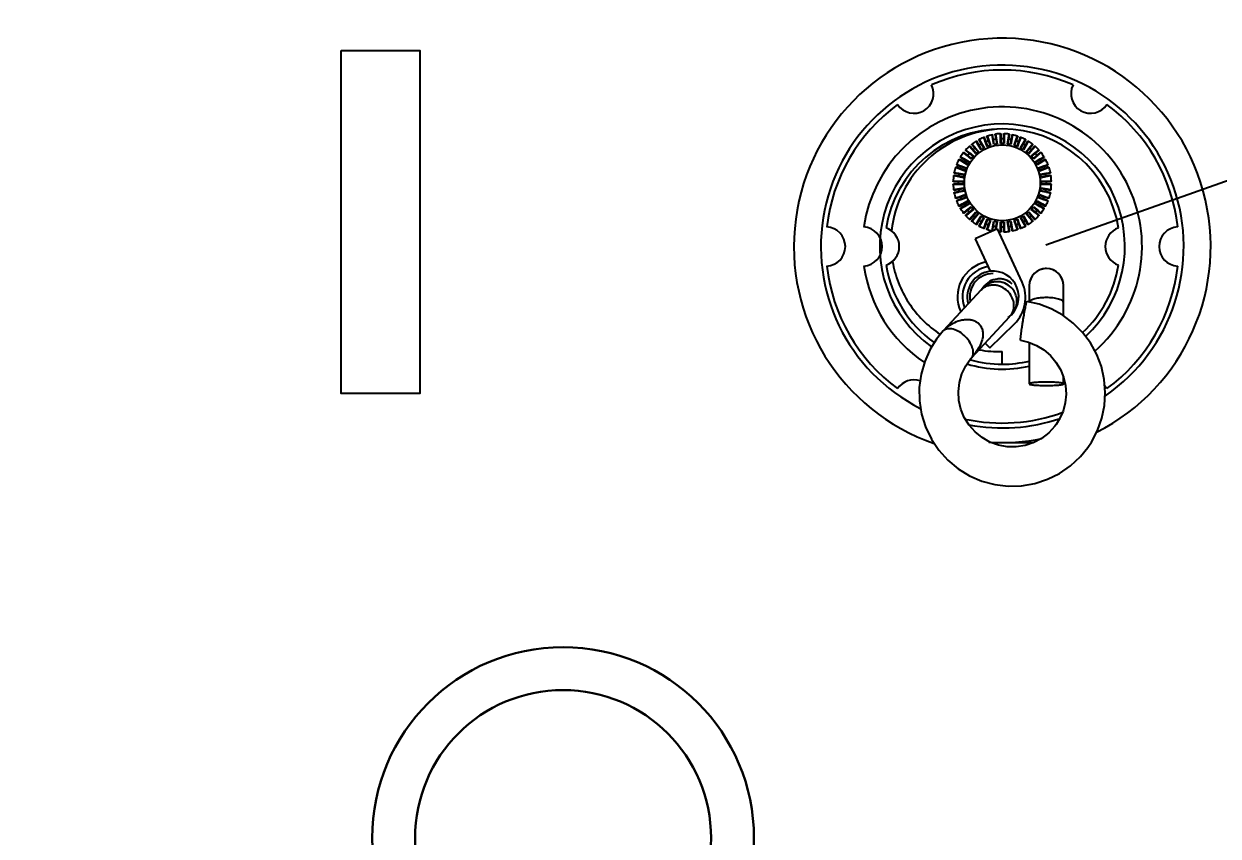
# Model space of a CAD drawing. Header units: millimetres. Extents: x 14764 to 276930, y -11609 to 135619.
# Drawn here: x 271577.8 to 271821.4, y 132522.5 to 132688.2 of the extents above; entities that cross this region are included whole.
import ezdxf

# ---------------------------------------------------------------- set-up
doc = ezdxf.new("R2010")
doc.units = ezdxf.units.MM
doc.header["$LTSCALE"] = 23.1
doc.header["$PDMODE"] = 3
doc.header["$PDSIZE"] = 1
doc.layers.get('0').update_dxf_attribs({"linetype": 'CONTINUOUS'})
doc.layers.get('Defpoints').update_dxf_attribs({"linetype": 'CONTINUOUS'})
doc.styles.add('DFT', font='simplex.shx', dxfattribs={"width": 0.67, "bigfont": 'dft.shx'})
doc.dimstyles.new('INTE$0', dxfattribs={"dimscale": 5, "dimtxt": 4, "dimasz": 3, "dimexe": 3, "dimexo": 0, "dimgap": 1, "dimtad": 1, "dimdec": 3, "dimdsep": 46, "dimtxsty": 'DFT', "dimcen": 0, "dimclrd": 3, "dimclre": 3, "dimclrt": 6, "dimadec": 0, "dimazin": 0, "dimtfac": 1, "dimtdec": 3, "dimtix": 1, "dimtmove": 1, "dimatfit": 0, "dimfxl": 0, "dimtolj": 1, "dimtzin": 0, "dimarcsym": 0})

# ---------------------------------------------------------------- blocks, each defined once
blk = doc.blocks.new('*D255')
at = {"color": 3, "lineweight": -2, "transparency": 16777216}
for p, q in [((271587.12, 133012.43), (271273.66, 133012.43)), ((271288.66, 132586.28), (271288.66, 132997.43)), ((271384.65, 132571.28), (271273.66, 132571.28))]:
    blk.add_line(p, q, dxfattribs=at)
at = {"color": 3, "transparency": 16777216}
for points in [[(271286.16, 132997.43), (271291.16, 132997.43), (271288.66, 133012.43)], [(271286.16, 132586.28), (271291.16, 132586.28), (271288.66, 132571.28)]]:
    blk.add_solid(points, dxfattribs=at)
at = {"layer": 'Defpoints', "color": 0, "transparency": 16777216}
for p in [(271288.66, 133012.43), (271587.12, 133012.43), (271384.65, 132571.28)]:
    blk.add_point(p, dxfattribs=at)
at = {"color": 6, "transparency": 16777216, "insert": (271258.66, 132791.86), "char_height": 40, "attachment_point": 5, "rotation": 90, "style": 'DFT'}
blk.add_mtext('\\A1;495%%P5', dxfattribs=at)

msp = doc.modelspace()

# ---------------------------------------------------------------- linework, layer by layer
at = {"color": 1}
msp.add_line((271786.2118, 132643.1095), (272067.2692, 132742.6201), dxfattribs=at)
at = {"color": 0, "linetype": 'ByBlock', "lineweight": 25}
for p, q in [((271771.1733, 132663.6398), (271771.2333, 132663.5683)), ((271772.0849, 132664.1353), (271772.0262, 132664.237)), ((271772.2025, 132663.9314), (271772.0849, 132664.1353)), ((271773.1227, 132662.5448), (271772.1653, 132664.2031)), ((271772.2488, 132663.8513), (271772.2025, 132663.9314)), ((271773.0326, 132662.4927), (271772.2488, 132663.8513)), ((271772.5983, 132664.4531), (271773.5557, 132662.7948)), ((271772.6385, 132664.5905), (271773.0247, 132663.922)), ((271773.0247, 132663.922), (271773.6459, 132662.8469)), ((271773.846, 132664.3049), (271773.5821, 132665.0305)), ((271774.3681, 132663.1736), (271773.7132, 132664.973)), ((271773.8782, 132664.2165), (271773.846, 132664.3049)), ((271774.2703, 132663.138), (271773.8782, 132664.2165)), ((271774.1831, 132665.144), (271774.838, 132663.3446)), ((271774.2465, 132665.2724), (271774.5108, 132664.5469)), ((271774.5108, 132664.5469), (271774.9358, 132663.3803)), ((271775.3861, 132664.7814), (271775.2522, 132665.5418)), ((271775.7038, 132663.5766), (271775.3713, 132665.4624)), ((271775.4024, 132664.6887), (271775.3861, 132664.7814)), ((271775.6013, 132663.5586), (271775.4024, 132664.6887)), ((271776.2988, 132663.6816), (271775.6013, 132663.5586)), ((271775.8637, 132665.5493), (271776.1962, 132663.6635)), ((271775.9485, 132665.6646), (271776.0828, 132664.9043)), ((271776.0828, 132664.9043), (271776.2988, 132663.6816)), ((271776.9851, 132663.7416), (271776.9855, 132664.9833)), ((271777.6933, 132663.7416), (271776.9851, 132663.7416)), ((271776.9855, 132664.9833), (271776.9857, 132665.7554)), ((271777.0892, 132663.7416), (271777.0892, 132665.6565)), ((271777.5892, 132665.6565), (271777.5892, 132663.7416)), ((271777.6928, 132665.7554), (271777.693, 132664.9833)), ((271777.693, 132664.9833), (271777.6933, 132663.7416)), ((271778.3797, 132663.6816), (271778.5957, 132664.9043)), ((271779.0772, 132663.5586), (271778.3797, 132663.6816)), ((271778.4822, 132663.6635), (271778.8147, 132665.5493)), ((271778.5957, 132664.9043), (271778.7299, 132665.6646)), ((271779.3071, 132665.4624), (271778.9746, 132663.5766)), ((271779.2761, 132664.6887), (271779.0772, 132663.5586)), ((271779.2924, 132664.7814), (271779.2761, 132664.6887)), ((271779.4263, 132665.5418), (271779.2924, 132664.7814)), ((271779.7426, 132663.3803), (271780.1677, 132664.5469)), ((271779.8405, 132663.3446), (271780.4954, 132665.144)), ((271780.1677, 132664.5469), (271780.4319, 132665.2724)), ((271780.9652, 132664.973), (271780.3103, 132663.1736)), ((271780.8003, 132664.2165), (271780.4082, 132663.138)), ((271780.8325, 132664.3049), (271780.8003, 132664.2165)), ((271781.0963, 132665.0305), (271780.8325, 132664.3049)), ((271781.0326, 132662.8469), (271781.6537, 132663.922)), ((271781.1227, 132662.7948), (271782.0802, 132664.4531)), ((271782.5132, 132664.2031), (271781.5557, 132662.5448)), ((271782.4284, 132663.849), (271781.6459, 132662.4927)), ((271781.6537, 132663.922), (271782.0399, 132664.5905)), ((271782.4753, 132663.9302), (271782.4284, 132663.849)), ((271782.6523, 132664.237), (271782.4753, 132663.9302)), ((271783.4449, 132663.5681), (271783.5051, 132663.6398)), ((271769.5146, 132661.8457), (271769.441, 132661.9075)), ((271770.0323, 132661.4111), (271769.5146, 132661.8457)), ((271771.0502, 132660.6924), (271769.5833, 132661.9232)), ((271769.8955, 132662.4491), (271770.4871, 132661.953)), ((271769.9047, 132662.3063), (271771.3716, 132661.0754)), ((271770.1044, 132661.3505), (271770.0323, 132661.4111)), ((271770.9833, 132660.6126), (271770.1044, 132661.3505)), ((271770.4871, 132661.953), (271770.5595, 132661.8923)), ((271770.5595, 132661.8923), (271771.4385, 132661.1552)), ((271770.6934, 132663.1117), (271770.6317, 132663.1853)), ((271771.1278, 132662.5937), (271770.6934, 132663.1117)), ((271772.0054, 132661.7093), (271770.7746, 132663.1761)), ((271771.4385, 132661.1552), (271770.9833, 132660.6126)), ((271771.1883, 132662.5216), (271771.1278, 132662.5937)), ((271771.1576, 132663.4975), (271772.3884, 132662.0307)), ((271771.9257, 132661.6423), (271771.1883, 132662.5216)), ((271771.2333, 132663.5683), (271771.6698, 132663.0485)), ((271771.6698, 132663.0485), (271771.7305, 132662.9761)), ((271771.7305, 132662.9761), (271772.4682, 132662.0976)), ((271772.4682, 132662.0976), (271771.9257, 132661.6423)), ((271773.6459, 132662.8469), (271773.0326, 132662.4927)), ((271774.9358, 132663.3803), (271774.2703, 132663.138)), ((271780.4082, 132663.138), (271779.7426, 132663.3803)), ((271781.6459, 132662.4927), (271781.0326, 132662.8469)), ((271782.2103, 132662.0976), (271782.948, 132662.9762)), ((271782.7528, 132661.6423), (271782.2103, 132662.0976)), ((271782.29, 132662.0307), (271783.5209, 132663.4975)), ((271783.9039, 132663.1761), (271782.673, 132661.7093)), ((271783.4901, 132662.5216), (271782.7528, 132661.6423)), ((271782.948, 132662.9762), (271783.0087, 132663.0485)), ((271783.0087, 132663.0485), (271783.4449, 132663.5681)), ((271783.24, 132661.1552), (271784.1191, 132661.8924)), ((271783.6952, 132660.6126), (271783.24, 132661.1552)), ((271783.3069, 132661.0754), (271784.7738, 132662.3063)), ((271783.5506, 132662.5937), (271783.4901, 132662.5216)), ((271783.9855, 132663.1123), (271783.5506, 132662.5937)), ((271785.0952, 132661.9232), (271783.6283, 132660.6924)), ((271784.574, 132661.3505), (271783.6952, 132660.6126)), ((271784.0468, 132663.1853), (271783.9855, 132663.1123)), ((271784.1191, 132661.8924), (271784.1914, 132661.953)), ((271784.1914, 132661.953), (271784.7113, 132662.389)), ((271784.6461, 132661.4111), (271784.574, 132661.3505)), ((271785.1643, 132661.8461), (271784.6461, 132661.4111)), ((271784.7113, 132662.389), (271784.783, 132662.4491)), ((271785.2375, 132661.9075), (271785.1643, 132661.8461)), ((271768.5339, 132658.57), (271767.8085, 132658.8343)), ((271769.7362, 132658.2428), (271767.9368, 132658.8978)), ((271768.0503, 132659.4987), (271768.189, 132659.4483)), ((271768.1078, 132659.3676), (271769.9072, 132658.7127)), ((271768.189, 132659.4483), (271768.7759, 132659.2348)), ((271769.1589, 132660.0561), (271768.4903, 132660.4423)), ((271770.286, 132659.5251), (271768.6277, 132660.4825)), ((271768.7759, 132659.2348), (271768.8647, 132659.2025)), ((271768.8438, 132661.0546), (271769.5126, 132660.6688)), ((271768.8647, 132659.2025), (271769.9428, 132658.8105)), ((271768.8777, 132660.9155), (271770.536, 132659.9581)), ((271770.234, 132659.4349), (271769.1589, 132660.0561)), ((271769.5126, 132660.6688), (271769.5944, 132660.6215)), ((271769.5944, 132660.6215), (271770.5881, 132660.0483)), ((271769.9428, 132658.8105), (271769.7006, 132658.145)), ((271770.5881, 132660.0483), (271770.234, 132659.4349)), ((271784.0904, 132660.0483), (271785.0842, 132660.6216)), ((271784.4445, 132659.4349), (271784.0904, 132660.0483)), ((271784.1424, 132659.9581), (271785.8008, 132660.9155)), ((271786.0508, 132660.4825), (271784.3924, 132659.5251)), ((271785.5196, 132660.0561), (271784.4445, 132659.4349)), ((271784.7357, 132658.8105), (271785.8139, 132659.2026)), ((271784.9779, 132658.145), (271784.7357, 132658.8105)), ((271784.7713, 132658.7127), (271786.5707, 132659.3676)), ((271786.7417, 132658.8978), (271784.9423, 132658.2428)), ((271785.0842, 132660.6216), (271785.1659, 132660.6688)), ((271785.1659, 132660.6688), (271785.8346, 132661.0546)), ((271786.1882, 132660.4423), (271785.5196, 132660.0561)), ((271785.8139, 132659.2026), (271785.9026, 132659.2348)), ((271785.9026, 132659.2348), (271786.6282, 132659.4987)), ((271786.87, 132658.8343), (271786.1445, 132658.57)), ((271768.1766, 132656.998), (271767.4162, 132657.1323)), ((271769.4174, 132656.8846), (271767.5316, 132657.2171)), ((271767.539, 132657.8286), (271768.2994, 132657.6947)), ((271767.6184, 132657.7095), (271769.5042, 132657.377)), ((271769.3993, 132656.782), (271768.1766, 132656.998)), ((271768.2994, 132657.6947), (271768.3925, 132657.6784)), ((271768.3925, 132657.6784), (271769.5223, 132657.4795)), ((271769.7006, 132658.145), (271768.5339, 132658.57)), ((271769.5223, 132657.4795), (271769.3993, 132656.782)), ((271786.1445, 132658.57), (271784.9779, 132658.145)), ((271785.1562, 132657.4795), (271786.2862, 132657.6784)), ((271785.2792, 132656.782), (271785.1562, 132657.4795)), ((271785.1743, 132657.377), (271787.0601, 132657.7095)), ((271787.1469, 132657.2171), (271785.2611, 132656.8846)), ((271786.5019, 132656.998), (271785.2792, 132656.782)), ((271786.2862, 132657.6784), (271786.3791, 132657.6947)), ((271786.3791, 132657.6947), (271787.1395, 132657.8286)), ((271787.2622, 132657.1323), (271786.5019, 132656.998)), ((271767.3255, 132656.0951), (271768.0976, 132656.0953)), ((271768.0976, 132655.3879), (271767.3255, 132655.3881)), ((271767.4162, 132654.3509), (271768.1766, 132654.4852)), ((271767.4243, 132655.9916), (271769.3392, 132655.9916)), ((271769.3392, 132655.4916), (271767.4243, 132655.4916)), ((271767.5316, 132654.2661), (271769.4174, 132654.5986)), ((271769.5042, 132654.1062), (271767.6184, 132653.7737)), ((271768.0976, 132656.0953), (271769.3392, 132656.0957)), ((271769.3392, 132655.3875), (271768.0976, 132655.3879)), ((271768.1766, 132654.4852), (271769.3993, 132654.7011)), ((271769.5223, 132654.0037), (271768.3923, 132653.8048)), ((271769.3392, 132656.0957), (271769.3392, 132655.3875)), ((271769.3993, 132654.7011), (271769.5223, 132654.0037)), ((271785.1562, 132654.0037), (271785.2792, 132654.7011)), ((271786.286, 132653.8048), (271785.1562, 132654.0037)), ((271787.0601, 132653.7737), (271785.1743, 132654.1062)), ((271785.2611, 132654.5986), (271787.1469, 132654.2661)), ((271785.2792, 132654.7011), (271786.5019, 132654.4852)), ((271785.3392, 132656.0957), (271786.5809, 132656.0953)), ((271785.3392, 132655.3875), (271785.3392, 132656.0957)), ((271785.3392, 132655.9916), (271787.2541, 132655.9916)), ((271787.2541, 132655.4916), (271785.3392, 132655.4916)), ((271786.5809, 132655.3879), (271785.3392, 132655.3875)), ((271786.5019, 132654.4852), (271787.2622, 132654.3509)), ((271786.5809, 132656.0953), (271787.353, 132656.0951)), ((271787.353, 132655.3881), (271786.5809, 132655.3879)), ((271768.2994, 132653.7885), (271767.539, 132653.6546)), ((271767.8085, 132652.6489), (271768.5339, 132652.9132)), ((271767.9368, 132652.5854), (271769.7362, 132653.2404)), ((271768.7759, 132652.2484), (271768.0503, 132651.9845)), ((271769.9072, 132652.7705), (271768.1078, 132652.1156)), ((271768.3923, 132653.8048), (271768.2994, 132653.7885)), ((271768.4903, 132651.0409), (271769.1589, 132651.4271)), ((271768.5339, 132652.9132), (271769.7006, 132653.3382)), ((271768.6277, 132651.0007), (271770.286, 132651.9581)), ((271768.8646, 132652.2806), (271768.7759, 132652.2484)), ((271769.9428, 132652.6727), (271768.8646, 132652.2806)), ((271770.536, 132651.5251), (271768.8777, 132650.5677)), ((271769.1589, 132651.4271), (271770.234, 132652.0483)), ((271770.5881, 132651.4349), (271769.5943, 132650.8616)), ((271769.7006, 132653.3382), (271769.9428, 132652.6727)), ((271770.234, 132652.0483), (271770.5881, 132651.4349)), ((271784.0904, 132651.4349), (271784.4445, 132652.0483)), ((271785.084, 132650.8617), (271784.0904, 132651.4349)), ((271785.8008, 132650.5677), (271784.1424, 132651.5251)), ((271784.3924, 132651.9581), (271786.0508, 132651.0007)), ((271784.4445, 132652.0483), (271785.5196, 132651.4271)), ((271784.7357, 132652.6727), (271784.9779, 132653.3382)), ((271785.8138, 132652.2807), (271784.7357, 132652.6727)), ((271786.5707, 132652.1156), (271784.7713, 132652.7705)), ((271784.9423, 132653.2404), (271786.7417, 132652.5854)), ((271784.9779, 132653.3382), (271786.1445, 132652.9132)), ((271785.5196, 132651.4271), (271786.1882, 132651.0409)), ((271785.9026, 132652.2484), (271785.8138, 132652.2807)), ((271786.4895, 132652.0349), (271785.9026, 132652.2484)), ((271786.1445, 132652.9132), (271786.87, 132652.6489)), ((271786.3791, 132653.7885), (271786.286, 132653.8048)), ((271787.1395, 132653.6546), (271786.3791, 132653.7885)), ((271786.6282, 132651.9845), (271786.4895, 132652.0349)), ((271769.5126, 132650.8144), (271768.8438, 132650.4286)), ((271769.441, 132649.5757), (271769.5142, 132649.6371)), ((271769.5943, 132650.8616), (271769.5126, 132650.8144)), ((271769.5142, 132649.6371), (271770.0323, 132650.0721)), ((271769.5833, 132649.5599), (271771.0502, 132650.7908)), ((271769.9672, 132649.0942), (271769.8955, 132649.0341)), ((271771.3716, 132650.4078), (271769.9047, 132649.1769)), ((271770.4871, 132649.5302), (271769.9672, 132649.0942)), ((271770.0323, 132650.0721), (271770.1044, 132650.1327)), ((271770.1044, 132650.1327), (271770.9833, 132650.8706)), ((271770.5594, 132649.5908), (271770.4871, 132649.5302)), ((271771.4385, 132650.328), (271770.5594, 132649.5908)), ((271770.7746, 132648.3071), (271772.0054, 132649.7739)), ((271770.9833, 132650.8706), (271771.4385, 132650.328)), ((271772.3884, 132649.4525), (271771.1576, 132647.9857)), ((271771.1883, 132648.9616), (271771.9257, 132649.8409)), ((271772.4682, 132649.3856), (271771.7304, 132648.507)), ((271771.9257, 132649.8409), (271772.4682, 132649.3856)), ((271772.2501, 132647.6342), (271773.0326, 132648.9905)), ((271773.0326, 132648.9905), (271773.6459, 132648.6363)), ((271781.0326, 132648.6363), (271781.6459, 132648.9905)), ((271781.6459, 132648.9905), (271782.4297, 132647.6319)), ((271782.2103, 132649.3856), (271782.7528, 132649.8409)), ((271782.9479, 132648.5071), (271782.2103, 132649.3856)), ((271783.5209, 132647.9857), (271782.29, 132649.4525)), ((271782.673, 132649.7739), (271783.9039, 132648.3071)), ((271782.7528, 132649.8409), (271783.4901, 132648.9616)), ((271783.24, 132650.328), (271783.6952, 132650.8706)), ((271784.119, 132649.5909), (271783.24, 132650.328)), ((271784.7738, 132649.1769), (271783.3069, 132650.4078)), ((271783.6283, 132650.7908), (271785.0952, 132649.5599)), ((271783.6952, 132650.8706), (271784.574, 132650.1327)), ((271784.1914, 132649.5302), (271784.119, 132649.5909)), ((271784.783, 132649.0341), (271784.1914, 132649.5302)), ((271784.574, 132650.1327), (271784.6461, 132650.0721)), ((271784.6461, 132650.0721), (271785.1639, 132649.6375)), ((271785.1659, 132650.8144), (271785.084, 132650.8617)), ((271785.1639, 132649.6375), (271785.2375, 132649.5757)), ((271785.8346, 132650.4286), (271785.1659, 132650.8144)), ((271770.6317, 132648.2979), (271770.693, 132648.3709)), ((271770.693, 132648.3709), (271771.1278, 132648.8895)), ((271771.1278, 132648.8895), (271771.1883, 132648.9616)), ((271771.2335, 132647.9151), (271771.1733, 132647.8434)), ((271771.6698, 132648.4347), (271771.2335, 132647.9151)), ((271771.7304, 132648.507), (271771.6698, 132648.4347)), ((271772.0262, 132647.2462), (271772.2032, 132647.553)), ((271772.1653, 132647.2801), (271773.1227, 132648.9384)), ((271772.2032, 132647.553), (271772.2501, 132647.6342)), ((271773.5557, 132648.6884), (271772.5983, 132647.0301)), ((271773.0247, 132647.5612), (271772.6385, 132646.8927)), ((271773.6459, 132648.6363), (271773.0247, 132647.5612)), ((271773.5821, 132646.4527), (271773.846, 132647.1783)), ((271773.7132, 132646.5102), (271774.3681, 132648.3096)), ((271773.846, 132647.1783), (271773.8782, 132647.2667)), ((271773.8782, 132647.2667), (271774.2703, 132648.3452)), ((271774.838, 132648.1386), (271774.1831, 132646.3392)), ((271774.5108, 132646.9363), (271774.2465, 132646.2108)), ((271774.2703, 132648.3452), (271774.9358, 132648.1029)), ((271774.9358, 132648.1029), (271774.5108, 132646.9363)), ((271775.2522, 132645.9414), (271775.3861, 132646.7018)), ((271775.3713, 132646.0208), (271775.7038, 132647.9065)), ((271775.3861, 132646.7018), (271775.4024, 132646.7945)), ((271775.4024, 132646.7945), (271775.6013, 132647.9246)), ((271775.6013, 132647.9246), (271776.2988, 132647.8016)), ((271776.1962, 132647.8197), (271775.9053, 132646.1694)), ((271776.0828, 132646.5789), (271776.0191, 132646.2186)), ((271776.2988, 132647.8016), (271776.0828, 132646.5789)), ((271776.9855, 132646.4999), (271776.9851, 132647.7416)), ((271776.9851, 132647.7416), (271777.6933, 132647.7416)), ((271777.0892, 132645.8267), (271777.0892, 132647.7416)), ((271777.5892, 132647.7416), (271777.5892, 132645.8267)), ((271777.6933, 132647.7416), (271777.693, 132646.4999)), ((271778.3797, 132647.8016), (271779.0772, 132647.9246)), ((271778.5957, 132646.5789), (271778.3797, 132647.8016)), ((271778.8147, 132645.9339), (271778.4822, 132647.8197)), ((271778.7299, 132645.8186), (271778.5957, 132646.5789)), ((271778.9746, 132647.9065), (271779.3071, 132646.0208)), ((271779.0772, 132647.9246), (271779.2761, 132646.7945)), ((271779.2761, 132646.7945), (271779.2924, 132646.7018)), ((271779.2924, 132646.7018), (271779.4263, 132645.9414)), ((271779.7426, 132648.1029), (271780.4082, 132648.3452)), ((271780.1677, 132646.9363), (271779.7426, 132648.1029)), ((271780.4954, 132646.3392), (271779.8405, 132648.1386)), ((271780.4319, 132646.2108), (271780.1677, 132646.9363)), ((271780.3103, 132648.3096), (271780.9652, 132646.5102)), ((271780.4082, 132648.3452), (271780.8003, 132647.2667)), ((271780.8003, 132647.2667), (271780.8325, 132647.1783)), ((271780.8325, 132647.1783), (271781.0963, 132646.4527)), ((271781.6537, 132647.5612), (271781.0326, 132648.6363)), ((271782.0802, 132647.0301), (271781.1227, 132648.6884)), ((271781.5557, 132648.9384), (271782.5132, 132647.2801)), ((271782.0399, 132646.8927), (271781.6537, 132647.5612)), ((271782.4297, 132647.6319), (271782.476, 132647.5518)), ((271782.476, 132647.5518), (271782.5936, 132647.3479)), ((271782.5936, 132647.3479), (271782.6523, 132647.2462)), ((271783.0087, 132648.4347), (271782.9479, 132648.5071)), ((271783.4451, 132647.9149), (271783.0087, 132648.4347)), ((271783.5051, 132647.8434), (271783.4451, 132647.9149)), ((271783.4901, 132648.9616), (271783.5506, 132648.8895)), ((271783.5506, 132648.8895), (271783.985, 132648.3715)), ((271783.985, 132648.3715), (271784.0468, 132648.2979)), ((271776.3679, 132646.3826), (271771.8268, 132644.2901)), ((271771.8268, 132644.2901), (271774.861, 132637.7054)), ((271781.3899, 132635.484), (271776.3679, 132646.3826)), ((271776.9857, 132645.7278), (271776.9855, 132646.4999)), ((271777.693, 132646.4999), (271777.6928, 132645.7278)), ((271773.494, 132634.4712), (271773.1777, 132634.029)), ((271782.8392, 132634.7416), (271782.8392, 132631.4341)), ((271789.8392, 132628.599), (271789.8392, 132634.7416)), ((271772.9887, 132633.8243), (271765.3298, 132625.6191)), ((271773.1352, 132633.9824), (271772.9887, 132633.8244)), ((271782.3475, 132631.5365), (271782.3595, 132631.5448)), ((271771.0948, 132620.0763), (271778.8369, 132628.3707)), ((271765.2501, 132625.542), (271763.9116, 132623.8781)), ((271765.195, 132625.4749), (271765.2031, 132625.4835)), ((271765.2031, 132625.4835), (271765.2421, 132625.5252)), ((271765.2421, 132625.5252), (271765.2541, 132625.5381)), ((271765.2541, 132625.5381), (271765.2868, 132625.5731)), ((271765.2868, 132625.5731), (271765.3297, 132625.6192)), ((271774.7831, 132622.0882), (271779.8041, 132626.9657)), ((271773.8599, 132623.0386), (271774.7831, 132622.0882)), ((271782.8392, 132623.2015), (271782.8392, 132614.7416)), ((271770.4184, 132619.224), (271770.948, 132619.9055)), ((271770.8079, 132619.7688), (271770.9448, 132619.9131)), ((271770.9448, 132619.9131), (271770.9505, 132619.9192)), ((271770.9448, 132619.9131), (271770.9506, 132619.9192)), ((271770.9504, 132619.9084), (271770.948, 132619.9055)), ((271770.9947, 132619.9664), (271771.0469, 132620.0224)), ((271770.9982, 132619.9706), (271771.0028, 132619.9756)), ((271771.0601, 132620.0391), (271771.0736, 132620.0536)), ((271771.0738, 132620.0534), (271771.0946, 132620.0765)), ((271771.0741, 132620.0525), (271771.1406, 132620.1279)), ((271771.0946, 132620.0765), (271771.1403, 132620.1275)), ((271777.3392, 132618.7416), (271777.3392, 132621.3397)), ((271789.8392, 132614.7416), (271789.8392, 132616.0755)), ((271775.1466, 132602.7416), (271783.7267, 132602.7416))]:
    msp.add_line(p, q, dxfattribs=at)
msp.add_lwpolyline([(271642.5428, 132682.7416), (271658.5428, 132682.7416), (271658.5428, 132612.7416), (271642.5428, 132612.7416)], close=True, dxfattribs=at)
for points in [[(271773.2395, 132634.0976), (271773.2418, 132634.1002), (271773.2291, 132634.0859), (271773.1928, 132634.0456), (271773.1352, 132633.9824)], [(271794.8178, 132601.7691), (271795.5319, 132602.8431), (271796.7675, 132605.2039), (271797.659, 132607.7155), (271798.1888, 132610.3282), (271798.3464, 132612.9904), (271798.1286, 132615.6495), (271797.5395, 132618.253), (271796.5908, 132620.7492), (271795.3012, 132623.0888), (271793.6961, 132625.2253), (271791.8073, 132627.1165), (271789.6722, 132628.7247), (271787.3331, 132630.0183), (271784.8364, 132630.9715), (271782.3596, 132631.5452)], [(271763.9114, 132623.8779), (271762.6271, 132621.8138), (271761.5139, 132619.3207), (271760.7712, 132616.6925), (271760.4145, 132613.9839), (271760.4512, 132611.251), (271760.8807, 132608.5506), (271761.6941, 132605.9386), (271762.8747, 132603.4695), (271764.398, 132601.1946), (271766.2323, 132599.1612), (271768.3396, 132597.4117), (271770.6759, 132595.9824), (271773.1928, 132594.9031), (271775.8377, 132594.1963), (271778.5558, 132593.8764), (271781.2905, 132593.9502), (271783.985, 132594.4159), (271786.5833, 132595.2638), (271789.0315, 132596.4763), (271791.2789, 132598.028), (271793.2789, 132599.8868), (271794.8175, 132601.7689)], [(271781.0795, 132623.6487), (271782.7089, 132623.2554), (271784.3272, 132622.5859), (271785.8196, 132621.6689), (271787.1483, 132620.5275), (271788.2797, 132619.1907), (271789.1851, 132617.6922), (271789.8416, 132616.0698), (271790.2321, 132614.3645), (271790.3467, 132612.6196), (271790.1821, 132610.8795), (271789.7425, 132609.1885), (271789.0388, 132607.5897), (271788.3115, 132606.424)], [(271788.3115, 132606.4241), (271788.0525, 132606.0769), (271786.8106, 132604.7297), (271785.3603, 132603.6092), (271783.7424, 132602.7468), (271782.0026, 132602.1665), (271780.1895, 132601.8843), (271778.3539, 132601.9078), (271776.5469, 132602.2361), (271774.8189, 132602.8599), (271773.218, 132603.7616), (271771.7886, 132604.9163), (271770.5706, 132606.2917), (271769.5978, 132607.8497), (271768.8976, 132609.5469), (271768.4896, 132611.3362), (271768.3856, 132613.1677), (271768.5887, 132614.9899), (271769.0934, 132616.7518), (271769.8857, 132618.404), (271770.4181, 132619.2236)]]:
    msp.add_lwpolyline(points, dxfattribs=at)
msp.add_circle((271777.3392, 132655.7416), 7.7398, dxfattribs=at)
at = {"linetype": 'Continuous', "lineweight": 30}
for radius in [38.9306, 30.1822]:
    msp.add_circle((271687.7668, 132522.0994), radius, dxfattribs=at)
at = {"color": 0, "linetype": 'ByBlock', "lineweight": 25}
for centre, radius, start, end in [((271777.3392, 132642.7416), 42.5, 296.919383, 250.968651), ((271777.3392, 132642.7416), 37, 304.682142, 243.13686), ((271777.3392, 132642.7416), 36, 66.369477, 113.630523), ((271759.3392, 132673.9185), 4, 213.184739, 26.815261), ((271795.3392, 132673.9185), 4, 153.184739, 326.815261), ((271777.3392, 132642.7416), 36, 126.369477, 173.630523), ((271777.3392, 132642.7416), 28.5, 311.518402, 171.951872), ((271777.3392, 132642.7416), 36, 6.369477, 53.630523), ((271777.3392, 132642.7416), 25, 312.803363, 234.810979), ((271777.3392, 132642.7416), 24, 9.068722, 170.931278), ((271777.3392, 132655.7416), 10.02, 122.021936, 127.978061), ((271777.3392, 132655.7416), 9, 118.323979, 121.601229), ((271777.3392, 132655.7416), 10.02, 112.021937, 117.978061), ((271777.3392, 132655.7416), 9, 108.380232, 111.58498), ((271777.3392, 132655.7416), 10.02, 102.021937, 107.978061), ((271777.3392, 132655.7416), 9, 98.506589, 101.669393), ((271777.3392, 132655.7416), 10.02, 92.021937, 97.978061), ((271777.3392, 132655.7416), 9, 88.503433, 91.496567), ((271777.3392, 132655.7416), 10.02, 82.021938, 87.978061), ((271777.3392, 132655.7416), 9, 78.330607, 81.493411), ((271777.3392, 132655.7416), 10.02, 72.021938, 77.978061), ((271777.3392, 132655.7416), 9, 68.41502, 71.619768), ((271777.3392, 132655.7416), 10.02, 62.021938, 67.978061), ((271777.3392, 132655.7416), 9, 58.398771, 61.676021), ((271777.3392, 132655.7416), 10.02, 52.021938, 57.978062), ((271777.3392, 132655.7416), 10.02, 142.021937, 147.978061), ((271777.3392, 132655.7416), 10.02, 132.021937, 137.978061), ((271777.3392, 132655.7416), 9, 138.433315, 141.635387), ((271777.3392, 132655.7416), 9, 128.516267, 131.538462), ((271777.3392, 132655.7416), 9, 48.461538, 51.483733), ((271777.3392, 132655.7416), 10.02, 42.021938, 47.978061), ((271777.3392, 132655.7416), 9, 38.364613, 41.566685), ((271777.3392, 132655.7416), 10.02, 32.021938, 37.978061), ((271777.3392, 132655.7416), 10.02, 162.021937, 167.978061), ((271777.3392, 132655.7416), 10.02, 152.021937, 157.978061), ((271777.3392, 132655.7416), 9, 158.543644, 161.471891), ((271777.3392, 132655.7416), 9, 148.350755, 151.548374), ((271777.3392, 132655.7416), 9, 28.451626, 31.649245), ((271777.3392, 132655.7416), 9, 18.528109, 21.456356), ((271777.3392, 132655.7416), 10.02, 22.021938, 27.978061), ((271777.3392, 132655.7416), 10.02, 12.021938, 17.978061), ((271777.3392, 132655.7416), 10.02, 172.021937, 177.978061), ((271777.3392, 132655.7416), 9, 168.48654, 171.669979), ((271777.3392, 132655.7416), 9, 8.330021, 11.51346), ((271777.3392, 132655.7416), 10.02, 2.021937, 7.978061), ((271777.3392, 132655.7416), 10.02, 182.021937, 187.978061), ((271777.3392, 132655.7416), 9, 178.397179, 181.602821), ((271777.3392, 132655.7416), 9, 188.330021, 191.51346), ((271777.3392, 132655.7416), 9, 348.48654, 351.669979), ((271777.3392, 132655.7416), 9, 358.397179, 1.602821), ((271777.3392, 132655.7416), 10.02, 352.021937, 357.978061), ((271777.3392, 132655.7416), 10.02, 192.021938, 197.978061), ((271777.3392, 132655.7416), 10.02, 202.021938, 207.978061), ((271777.3392, 132655.7416), 9, 198.528109, 201.456356), ((271777.3392, 132655.7416), 9, 208.451626, 211.649245), ((271777.3392, 132655.7416), 9, 328.350755, 331.548374), ((271777.3392, 132655.7416), 9, 338.543644, 341.471891), ((271777.3392, 132655.7416), 10.02, 332.021937, 337.978061), ((271777.3392, 132655.7416), 10.02, 342.021937, 347.978061), ((271777.3392, 132655.7416), 10.02, 212.021938, 217.978061), ((271777.3392, 132655.7416), 10.02, 222.021938, 227.978061), ((271777.3392, 132655.7416), 9, 218.364613, 221.566685), ((271777.3392, 132655.7416), 9, 228.461538, 231.483733), ((271777.3392, 132655.7416), 9, 308.516267, 311.538462), ((271777.3392, 132655.7416), 10.02, 312.021937, 317.978061), ((271777.3392, 132655.7416), 9, 318.433315, 321.635387), ((271777.3392, 132655.7416), 10.02, 322.021937, 327.978061), ((271741.3392, 132642.7416), 4, 273.184739, 86.815261), ((271748.8392, 132642.7416), 4, 274.024064, 85.975936), ((271777.3392, 132655.7416), 10.02, 232.021938, 237.978062), ((271777.3392, 132655.7416), 9, 238.398771, 241.676021), ((271777.3392, 132655.7416), 10.02, 242.021938, 247.978061), ((271777.3392, 132655.7416), 9, 248.41502, 251.619768), ((271777.3392, 132655.7416), 9, 258.330607, 261.493411), ((271777.3392, 132655.7416), 9, 268.503433, 271.496567), ((271777.3392, 132655.7416), 9, 278.506589, 281.669393), ((271777.3392, 132655.7416), 9, 288.380232, 291.58498), ((271777.3392, 132655.7416), 10.02, 292.021937, 297.978061), ((271777.3392, 132655.7416), 9, 298.323979, 301.601229), ((271777.3392, 132655.7416), 10.02, 302.021936, 307.978061), ((271813.3392, 132642.7416), 4, 93.184739, 266.815261), ((271752.3392, 132642.7416), 4, 288.965575, 71.034425), ((271777.3392, 132655.7416), 10.02, 252.021938, 257.978061), ((271777.3392, 132655.7416), 10.02, 266.114458, 267.978061), ((271777.3392, 132655.7416), 10.02, 272.021937, 277.978061), ((271777.3392, 132655.7416), 10.02, 282.021937, 287.978061), ((271802.3392, 132642.7416), 4, 108.965575, 251.034425), ((271775.4483, 132632.4853), 7.25, 101.575234, 204.838047), ((271777.3392, 132642.7416), 36, 186.369477, 233.630523), ((271777.3392, 132642.7416), 28.5, 188.048128, 236.108508), ((271777.3398, 132642.742), 24.0006, 189.069358, 234.677302), ((271775.4483, 132632.4853), 6.25, 99.421109, 201.241457), ((271775.4483, 132632.4853), 5.25, 96.408677, 195.586301), ((271775.4483, 132632.4853), 4.75, 90, 191.70613), ((271775.4483, 132632.4853), 5.2531, 306.472095, 96.4198), ((271786.3392, 132634.7416), 3.5, 0, 180), ((271786.3594, 132634.7462), 3.512, 142.206978, 149.320617), ((271786.2534, 132634.8279), 3.3781, 131.424528, 142.2005), ((271786.3083, 132634.6641), 3.5793, 55.743655, 66.804785), ((271786.4245, 132634.8274), 3.3789, 37.748061, 48.701623), ((271786.3193, 132634.7464), 3.5116, 30.774686, 37.741816), ((271777.3392, 132642.7416), 24, 313.036752, 350.931278), ((271777.3392, 132642.7416), 36, 306.369477, 353.630523), ((271776.3609, 132631.5318), 4.042, 135.447816, 140.581463), ((271776.3644, 132631.5284), 4.0468, 134.379636, 135.448665), ((271774.5782, 132632.3453), 7.5, 314.169685, 24.739509), ((271786.4343, 132634.7021), 3.5989, 149.325523, 159.134882), ((271786.2443, 132634.7022), 3.5987, 20.863895, 30.768654), ((271786.323, 132634.7228), 3.5174, 8.30834, 13.994269), ((271766.2817, 132624.3631), 1.5546, 131.285601, 134.346369), ((271766.2922, 132624.351), 1.5707, 127.297273, 131.281494), ((271771.2014, 132619.9243), 8.1797, 123.826021, 135.875666), ((271770.2621, 132620.4835), 0.8969, 320.124646, 320.634915), ((271762.087, 132628.1806), 12.1167, 317.013585, 317.345101), ((271770.284, 132620.4657), 0.8687, 320.624804, 323.20289), ((271770.3118, 132620.4447), 0.8339, 323.209216, 324.993565), ((271762.0797, 132628.1874), 12.1267, 317.377507, 317.681826), ((271762.0941, 132628.1742), 12.1071, 317.681817, 317.875103), ((271770.1249, 132620.8827), 1.2611, 316.985634, 318.259065), ((271770.0705, 132620.9315), 1.3341, 318.252802, 318.810642), ((271770.1068, 132620.9), 1.286, 318.799887, 319.906826), ((271770.196, 132620.8247), 1.1693, 319.915582, 320.215815), ((271770.1198, 132620.8881), 1.2684, 320.217819, 323.254812), ((271776.5178, 132642.8645), 21.5405, 259.611452, 272.185465), ((271777.3392, 132642.7416), 25, 253.351115, 282.737721), ((271777.3389, 132642.7412), 23.9995, 254.13596, 254.373818), ((271777.3545, 132642.8531), 24.1115, 254.409788, 269.963665), ((271777.3392, 132642.7416), 24, 270, 283.293953), ((271759.3392, 132611.5647), 4, 71.612737, 146.815261), ((271795.3392, 132611.5647), 4, 33.184739, 42.977342), ((271777.3392, 132642.7416), 36, 257.765332, 290.056141), ((271777.3392, 132642.7416), 37, 259.325794, 288.573172), ((271777.3392, 132642.7416), 40, 266.064818, 281.674362)]:
    msp.add_arc(centre, radius, start, end, dxfattribs=at)
for points, knots in [([(271777.3392, 132666.7416), (271774.5633, 132666.6459), (271768.9962, 132665.4693), (271761.8059, 132660.9295), (271756.6498, 132654.1639), (271755.0357, 132648.6973), (271754.7468, 132645.9359)], [0, 0, 0, 0, 0.25004719, 0.50006336, 0.75004844, 1, 1, 1, 1]), ([(271771.1576, 132663.4975), (271771.1415, 132663.5167), (271771.1234, 132663.5719), (271771.1522, 132663.6233), (271771.1733, 132663.6398)], [0, 0, 0, 0, 0.48217947, 1, 1, 1, 1]), ([(271772.0262, 132664.237), (271772.0489, 132664.2512), (271772.1071, 132664.2607), (271772.1528, 132664.2248), (271772.1653, 132664.2031)], [0, 0, 0, 0, 0.51782163, 1, 1, 1, 1]), ([(271772.5983, 132664.4531), (271772.5858, 132664.4748), (271772.5775, 132664.5323), (271772.6148, 132664.5779), (271772.6385, 132664.5905)], [0, 0, 0, 0, 0.48217952, 1, 1, 1, 1]), ([(271773.5821, 132665.0305), (271773.607, 132665.0406), (271773.6659, 132665.0398), (271773.7047, 132664.9965), (271773.7132, 132664.973)], [0, 0, 0, 0, 0.51782112, 1, 1, 1, 1]), ([(271774.1831, 132665.144), (271774.1745, 132665.1675), (271774.1764, 132665.2256), (271774.221, 132665.2641), (271774.2465, 132665.2724)], [0, 0, 0, 0, 0.48217948, 1, 1, 1, 1]), ([(271775.2522, 132665.5418), (271775.2785, 132665.5474), (271775.3364, 132665.5364), (271775.367, 132665.4871), (271775.3713, 132665.4624)], [0, 0, 0, 0, 0.51782116, 1, 1, 1, 1]), ([(271775.8637, 132665.5493), (271775.8594, 132665.5739), (271775.8713, 132665.6307), (271775.9219, 132665.6609), (271775.9485, 132665.6646)], [0, 0, 0, 0, 0.48217951, 1, 1, 1, 1]), ([(271776.9857, 132665.7554), (271777.0125, 132665.7563), (271777.0676, 132665.7354), (271777.0892, 132665.6815), (271777.0892, 132665.6565)], [0, 0, 0, 0, 0.51782117, 1, 1, 1, 1]), ([(271777.5892, 132665.6565), (271777.5892, 132665.6815), (271777.6108, 132665.7354), (271777.6659, 132665.7563), (271777.6928, 132665.7554)], [0, 0, 0, 0, 0.48217946, 1, 1, 1, 1]), ([(271778.7299, 132665.6646), (271778.7565, 132665.6609), (271778.8072, 132665.6307), (271778.8191, 132665.5739), (271778.8147, 132665.5493)], [0, 0, 0, 0, 0.51782074, 1, 1, 1, 1]), ([(271779.3071, 132665.4624), (271779.3115, 132665.4871), (271779.3421, 132665.5364), (271779.4, 132665.5474), (271779.4263, 132665.5418)], [0, 0, 0, 0, 0.48217941, 1, 1, 1, 1]), ([(271780.4319, 132665.2724), (271780.4575, 132665.2641), (271780.5021, 132665.2256), (271780.5039, 132665.1675), (271780.4954, 132665.144)], [0, 0, 0, 0, 0.51782076, 1, 1, 1, 1]), ([(271780.9652, 132664.973), (271780.9738, 132664.9965), (271781.0125, 132665.0398), (271781.0715, 132665.0406), (271781.0963, 132665.0305)], [0, 0, 0, 0, 0.48217945, 1, 1, 1, 1]), ([(271782.0399, 132664.5905), (271782.0637, 132664.5779), (271782.1009, 132664.5323), (271782.0927, 132664.4748), (271782.0802, 132664.4531)], [0, 0, 0, 0, 0.51782071, 1, 1, 1, 1]), ([(271782.5132, 132664.2031), (271782.5257, 132664.2248), (271782.5713, 132664.2607), (271782.6295, 132664.2512), (271782.6523, 132664.237)], [0, 0, 0, 0, 0.48217883, 1, 1, 1, 1]), ([(271783.5051, 132663.6398), (271783.5263, 132663.6233), (271783.5551, 132663.5719), (271783.5369, 132663.5167), (271783.5209, 132663.4975)], [0, 0, 0, 0, 0.51782076, 1, 1, 1, 1]), ([(271769.441, 132661.9075), (271769.4575, 132661.9287), (271769.509, 132661.9574), (271769.5641, 132661.9393), (271769.5833, 132661.9232)], [0, 0, 0, 0, 0.51782115, 1, 1, 1, 1]), ([(271769.9047, 132662.3063), (271769.8855, 132662.3223), (271769.8581, 132662.3735), (271769.8775, 132662.4292), (271769.8955, 132662.4491)], [0, 0, 0, 0, 0.48217947, 1, 1, 1, 1]), ([(271770.6317, 132663.1853), (271770.6516, 132663.2033), (271770.7073, 132663.2227), (271770.7585, 132663.1953), (271770.7746, 132663.1761)], [0, 0, 0, 0, 0.51782107, 1, 1, 1, 1]), ([(271783.9039, 132663.1761), (271783.92, 132663.1953), (271783.9712, 132663.2227), (271784.0268, 132663.2033), (271784.0468, 132663.1853)], [0, 0, 0, 0, 0.48217946, 1, 1, 1, 1]), ([(271784.783, 132662.4491), (271784.8009, 132662.4292), (271784.8203, 132662.3735), (271784.7929, 132662.3223), (271784.7738, 132662.3063)], [0, 0, 0, 0, 0.51782077, 1, 1, 1, 1]), ([(271785.0952, 132661.9232), (271785.1143, 132661.9393), (271785.1695, 132661.9574), (271785.2209, 132661.9287), (271785.2375, 132661.9075)], [0, 0, 0, 0, 0.48217945, 1, 1, 1, 1]), ([(271767.8085, 132658.8343), (271767.8167, 132658.8598), (271767.8553, 132658.9045), (271767.9133, 132658.9063), (271767.9368, 132658.8978)], [0, 0, 0, 0, 0.51782119, 1, 1, 1, 1]), ([(271768.1078, 132659.3676), (271768.0843, 132659.3762), (271768.041, 132659.4149), (271768.0402, 132659.4738), (271768.0503, 132659.4987)], [0, 0, 0, 0, 0.48217954, 1, 1, 1, 1]), ([(271768.4903, 132660.4423), (271768.5029, 132660.466), (271768.5486, 132660.5033), (271768.606, 132660.495), (271768.6277, 132660.4825)], [0, 0, 0, 0, 0.51783645, 1, 1, 1, 1]), ([(271768.8777, 132660.9155), (271768.856, 132660.928), (271768.8202, 132660.9737), (271768.8296, 132661.0319), (271768.8438, 132661.0546)], [0, 0, 0, 0, 0.48217954, 1, 1, 1, 1]), ([(271785.8346, 132661.0546), (271785.8489, 132661.0319), (271785.8583, 132660.9737), (271785.8224, 132660.928), (271785.8008, 132660.9155)], [0, 0, 0, 0, 0.51782072, 1, 1, 1, 1]), ([(271786.0508, 132660.4825), (271786.0724, 132660.495), (271786.1299, 132660.5033), (271786.1756, 132660.466), (271786.1882, 132660.4423)], [0, 0, 0, 0, 0.48217415, 1, 1, 1, 1]), ([(271786.6282, 132659.4987), (271786.6382, 132659.4738), (271786.6374, 132659.4149), (271786.5942, 132659.3762), (271786.5707, 132659.3676)], [0, 0, 0, 0, 0.51782077, 1, 1, 1, 1]), ([(271786.7417, 132658.8978), (271786.7652, 132658.9063), (271786.8232, 132658.9045), (271786.8617, 132658.8598), (271786.87, 132658.8343)], [0, 0, 0, 0, 0.48217945, 1, 1, 1, 1]), ([(271767.4162, 132657.1323), (271767.4199, 132657.1589), (271767.4501, 132657.2095), (271767.5069, 132657.2214), (271767.5316, 132657.2171)], [0, 0, 0, 0, 0.51782116, 1, 1, 1, 1]), ([(271767.6184, 132657.7095), (271767.5938, 132657.7138), (271767.5444, 132657.7445), (271767.5334, 132657.8024), (271767.539, 132657.8286)], [0, 0, 0, 0, 0.48217951, 1, 1, 1, 1]), ([(271787.1395, 132657.8286), (271787.1451, 132657.8024), (271787.134, 132657.7445), (271787.0847, 132657.7138), (271787.0601, 132657.7095)], [0, 0, 0, 0, 0.51782077, 1, 1, 1, 1]), ([(271787.1469, 132657.2171), (271787.1715, 132657.2214), (271787.2284, 132657.2095), (271787.2585, 132657.1589), (271787.2622, 132657.1323)], [0, 0, 0, 0, 0.48217941, 1, 1, 1, 1]), ([(271767.4243, 132655.9916), (271767.3994, 132655.9916), (271767.3454, 132656.0132), (271767.3245, 132656.0683), (271767.3255, 132656.0951)], [0, 0, 0, 0, 0.48217946, 1, 1, 1, 1]), ([(271767.3255, 132655.3881), (271767.3245, 132655.4149), (271767.3454, 132655.47), (271767.3994, 132655.4916), (271767.4243, 132655.4916)], [0, 0, 0, 0, 0.51782117, 1, 1, 1, 1]), ([(271767.5316, 132654.2661), (271767.5069, 132654.2618), (271767.4501, 132654.2737), (271767.4199, 132654.3243), (271767.4162, 132654.3509)], [0, 0, 0, 0, 0.48217941, 1, 1, 1, 1]), ([(271787.2622, 132654.3509), (271787.2585, 132654.3243), (271787.2284, 132654.2737), (271787.1715, 132654.2618), (271787.1469, 132654.2661)], [0, 0, 0, 0, 0.51782116, 1, 1, 1, 1]), ([(271787.353, 132656.0951), (271787.3539, 132656.0683), (271787.333, 132656.0132), (271787.2791, 132655.9916), (271787.2541, 132655.9916)], [0, 0, 0, 0, 0.51782117, 1, 1, 1, 1]), ([(271787.2541, 132655.4916), (271787.2791, 132655.4916), (271787.333, 132655.47), (271787.3539, 132655.4149), (271787.353, 132655.3881)], [0, 0, 0, 0, 0.48217946, 1, 1, 1, 1]), ([(271767.539, 132653.6546), (271767.5334, 132653.6808), (271767.5444, 132653.7387), (271767.5938, 132653.7694), (271767.6184, 132653.7737)], [0, 0, 0, 0, 0.51782077, 1, 1, 1, 1]), ([(271767.9368, 132652.5854), (271767.9133, 132652.5769), (271767.8553, 132652.5787), (271767.8167, 132652.6234), (271767.8085, 132652.6489)], [0, 0, 0, 0, 0.48217945, 1, 1, 1, 1]), ([(271768.0503, 132651.9845), (271768.0402, 132652.0094), (271768.041, 132652.0683), (271768.0843, 132652.107), (271768.1078, 132652.1156)], [0, 0, 0, 0, 0.51782077, 1, 1, 1, 1]), ([(271786.5707, 132652.1156), (271786.5942, 132652.107), (271786.6374, 132652.0683), (271786.6382, 132652.0094), (271786.6282, 132651.9845)], [0, 0, 0, 0, 0.48217954, 1, 1, 1, 1]), ([(271786.87, 132652.6489), (271786.8617, 132652.6234), (271786.8232, 132652.5787), (271786.7652, 132652.5769), (271786.7417, 132652.5854)], [0, 0, 0, 0, 0.51782119, 1, 1, 1, 1]), ([(271787.0601, 132653.7737), (271787.0847, 132653.7694), (271787.134, 132653.7387), (271787.1451, 132653.6808), (271787.1395, 132653.6546)], [0, 0, 0, 0, 0.48217951, 1, 1, 1, 1]), ([(271768.6277, 132651.0007), (271768.606, 132650.9882), (271768.5486, 132650.9799), (271768.5029, 132651.0172), (271768.4903, 132651.0409)], [0, 0, 0, 0, 0.48217415, 1, 1, 1, 1]), ([(271768.8438, 132650.4286), (271768.8296, 132650.4513), (271768.8202, 132650.5095), (271768.856, 132650.5552), (271768.8777, 132650.5677)], [0, 0, 0, 0, 0.51782072, 1, 1, 1, 1]), ([(271769.5833, 132649.5599), (271769.5641, 132649.5439), (271769.509, 132649.5258), (271769.4575, 132649.5545), (271769.441, 132649.5757)], [0, 0, 0, 0, 0.48217945, 1, 1, 1, 1]), ([(271769.8955, 132649.0341), (271769.8775, 132649.054), (271769.8581, 132649.1097), (271769.8855, 132649.1609), (271769.9047, 132649.1769)], [0, 0, 0, 0, 0.51782077, 1, 1, 1, 1]), ([(271784.7738, 132649.1769), (271784.7929, 132649.1609), (271784.8203, 132649.1097), (271784.8009, 132649.054), (271784.783, 132649.0341)], [0, 0, 0, 0, 0.48217947, 1, 1, 1, 1]), ([(271785.2375, 132649.5757), (271785.2209, 132649.5545), (271785.1695, 132649.5258), (271785.1143, 132649.5439), (271785.0952, 132649.5599)], [0, 0, 0, 0, 0.51782115, 1, 1, 1, 1]), ([(271785.8008, 132650.5677), (271785.8224, 132650.5552), (271785.8583, 132650.5095), (271785.8489, 132650.4513), (271785.8346, 132650.4286)], [0, 0, 0, 0, 0.48217954, 1, 1, 1, 1]), ([(271786.1882, 132651.0409), (271786.1756, 132651.0172), (271786.1299, 132650.9799), (271786.0724, 132650.9882), (271786.0508, 132651.0007)], [0, 0, 0, 0, 0.51783645, 1, 1, 1, 1]), ([(271770.7746, 132648.3071), (271770.7585, 132648.2879), (271770.7073, 132648.2605), (271770.6516, 132648.2799), (271770.6317, 132648.2979)], [0, 0, 0, 0, 0.48217946, 1, 1, 1, 1]), ([(271771.1733, 132647.8434), (271771.1522, 132647.8599), (271771.1234, 132647.9113), (271771.1415, 132647.9665), (271771.1576, 132647.9857)], [0, 0, 0, 0, 0.51782076, 1, 1, 1, 1]), ([(271772.1653, 132647.2801), (271772.1528, 132647.2584), (271772.1071, 132647.2225), (271772.0489, 132647.232), (271772.0262, 132647.2462)], [0, 0, 0, 0, 0.48217883, 1, 1, 1, 1]), ([(271772.6385, 132646.8927), (271772.6148, 132646.9053), (271772.5775, 132646.9509), (271772.5858, 132647.0084), (271772.5983, 132647.0301)], [0, 0, 0, 0, 0.51782071, 1, 1, 1, 1]), ([(271782.0802, 132647.0301), (271782.0927, 132647.0084), (271782.1009, 132646.9509), (271782.0637, 132646.9053), (271782.0399, 132646.8927)], [0, 0, 0, 0, 0.48217952, 1, 1, 1, 1]), ([(271782.6523, 132647.2462), (271782.6295, 132647.232), (271782.5713, 132647.2225), (271782.5257, 132647.2584), (271782.5132, 132647.2801)], [0, 0, 0, 0, 0.51782163, 1, 1, 1, 1]), ([(271783.5209, 132647.9857), (271783.5369, 132647.9665), (271783.5551, 132647.9113), (271783.5263, 132647.8599), (271783.5051, 132647.8434)], [0, 0, 0, 0, 0.48217947, 1, 1, 1, 1]), ([(271784.0468, 132648.2979), (271784.0268, 132648.2799), (271783.9712, 132648.2605), (271783.92, 132648.2879), (271783.9039, 132648.3071)], [0, 0, 0, 0, 0.51782107, 1, 1, 1, 1]), ([(271773.7132, 132646.5102), (271773.7047, 132646.4867), (271773.6659, 132646.4434), (271773.607, 132646.4426), (271773.5821, 132646.4527)], [0, 0, 0, 0, 0.48217945, 1, 1, 1, 1]), ([(271774.2465, 132646.2108), (271774.221, 132646.2191), (271774.1764, 132646.2576), (271774.1745, 132646.3157), (271774.1831, 132646.3392)], [0, 0, 0, 0, 0.51782076, 1, 1, 1, 1]), ([(271775.3713, 132646.0208), (271775.367, 132645.9961), (271775.3364, 132645.9468), (271775.2785, 132645.9358), (271775.2522, 132645.9414)], [0, 0, 0, 0, 0.48217941, 1, 1, 1, 1]), ([(271777.0892, 132645.8267), (271777.0892, 132645.8017), (271777.0676, 132645.7478), (271777.0125, 132645.7269), (271776.9857, 132645.7278)], [0, 0, 0, 0, 0.48217946, 1, 1, 1, 1]), ([(271777.6928, 132645.7278), (271777.6659, 132645.7269), (271777.6108, 132645.7478), (271777.5892, 132645.8017), (271777.5892, 132645.8267)], [0, 0, 0, 0, 0.51782117, 1, 1, 1, 1]), ([(271778.8147, 132645.9339), (271778.8191, 132645.9093), (271778.8072, 132645.8525), (271778.7565, 132645.8223), (271778.7299, 132645.8186)], [0, 0, 0, 0, 0.48217951, 1, 1, 1, 1]), ([(271779.4263, 132645.9414), (271779.4, 132645.9358), (271779.3421, 132645.9468), (271779.3115, 132645.9961), (271779.3071, 132646.0208)], [0, 0, 0, 0, 0.51782116, 1, 1, 1, 1]), ([(271780.4954, 132646.3392), (271780.5039, 132646.3157), (271780.5021, 132646.2576), (271780.4575, 132646.2191), (271780.4319, 132646.2108)], [0, 0, 0, 0, 0.48217948, 1, 1, 1, 1]), ([(271781.0963, 132646.4527), (271781.0715, 132646.4426), (271781.0125, 132646.4434), (271780.9738, 132646.4867), (271780.9652, 132646.5102)], [0, 0, 0, 0, 0.51782112, 1, 1, 1, 1]), ([(271754.9533, 132639.7139), (271755.2122, 132638.2145), (271756.0368, 132635.2595), (271758.145, 132631.176), (271761.0413, 132627.6076), (271763.4249, 132625.6745), (271764.6999, 132624.8443)], [0, 0, 0, 0, 0.25001603, 0.50000856, 0.75000982, 1, 1, 1, 1]), ([(271778.4391, 132633.6367), (271778.0623, 132634.0068), (271777.391, 132634.4621), (271776.398, 132634.7991), (271775.6329, 132634.9011), (271774.8788, 132634.8523), (271774.1634, 132634.6568), (271773.5184, 132634.3145), (271773.1516, 132633.9989), (271772.9887, 132633.8244)], [0, 0, 0, 0, 0.26159024, 0.39067886, 0.51725727, 0.64123343, 0.76257926, 0.88178884, 1, 1, 1, 1]), ([(271779.3749, 132635.1531), (271778.958, 132635.5159), (271778.2059, 132635.9351), (271777.1141, 132636.1543), (271776.0009, 132636.1393), (271774.6507, 132635.6941), (271773.8145, 132634.9192), (271773.494, 132634.4712)], [0, 0, 0, 0, 0.25011127, 0.37566654, 0.5012188, 0.75068322, 1, 1, 1, 1]), ([(271779.1295, 132634.4068), (271778.7628, 132634.7671), (271778.0956, 132635.2033), (271777.1062, 132635.5048), (271776.3307, 132635.581), (271775.5563, 132635.5064), (271774.8099, 132635.2876), (271774.1213, 132634.9269), (271773.718, 132634.6008), (271773.534, 132634.4208)], [0, 0, 0, 0, 0.2494867, 0.37474808, 0.49988769, 0.62507284, 0.75014882, 0.87504731, 1, 1, 1, 1]), ([(271779.8478, 132629.6578), (271780.0515, 132630.0329), (271780.3344, 132630.8573), (271780.3534, 132632.1608), (271779.9492, 132633.4016), (271779.4348, 132634.1068), (271779.1295, 132634.4068)], [0, 0, 0, 0, 0.24962387, 0.49952099, 0.74964132, 1, 1, 1, 1]), ([(271779.2377, 132628.8993), (271779.3436, 132629.0734), (271779.5234, 132629.4458), (271779.7403, 132630.254), (271779.7399, 132631.345), (271779.2981, 132632.5995), (271778.7587, 132633.3226), (271778.4391, 132633.6367)], [0, 0, 0, 0, 0.11851554, 0.2387065, 0.48460619, 0.73935109, 1, 1, 1, 1]), ([(271786.3392, 132632.3266), (271785.9201, 132632.3266), (271785.1304, 132632.2848), (271784.0803, 132632.1151), (271783.3652, 132631.8803), (271782.9927, 132631.6309), (271782.883, 132631.4911), (271782.8578, 132631.4222)], [0, 0, 0, 0, 0.33951962, 0.63863151, 0.86162894, 0.94056368, 1, 1, 1, 1]), ([(271789.8392, 132631.3209), (271789.8392, 132631.4775), (271789.5994, 132631.7125), (271789.225, 132631.8981), (271788.7878, 132632.0494), (271788.2626, 132632.1674), (271787.4379, 132632.2909), (271786.7859, 132632.3266), (271786.3392, 132632.3266)], [0, 0, 0, 0, 0.12385681, 0.22038057, 0.341372, 0.48509986, 0.6467411, 1, 1, 1, 1]), ([(271781.0795, 132623.6487), (271781.0727, 132623.6498), (271781.066, 132623.6796), (271781.0631, 132623.7235), (271781.0637, 132623.8063), (271781.0696, 132623.9147), (271781.0803, 132624.0544), (271781.0961, 132624.2219), (271781.1168, 132624.4166), (271781.1526, 132624.7252), (271781.2085, 132625.1649), (271781.2887, 132625.747), (271781.3825, 132626.3881), (271781.4868, 132627.0677), (271781.5984, 132627.7642), (271781.7484, 132628.6632), (271781.9262, 132629.6679), (271782.0984, 132630.5607), (271782.2186, 132631.1056), (271782.2697, 132631.311), (271782.2941, 132631.3943)], [0, 0, 0, 0, 0.00262518, 0.008899, 0.01904139, 0.03305383, 0.05087903, 0.07237402, 0.09737223, 0.12565262, 0.1910762, 0.26669786, 0.3501183, 0.43859448, 0.52938385, 0.61956555, 0.78678883, 0.919182, 0.96683699, 1, 1, 1, 1]), ([(271782.2941, 132631.3943), (271782.3032, 132631.4254), (271782.3188, 132631.4733), (271782.3368, 132631.5216), (271782.3475, 132631.5365)], [0, 0, 0, 0, 0.6388521, 1, 1, 1, 1]), ([(271766.6479, 132626.7195), (271767.0649, 132626.9984), (271767.9562, 132627.4787), (271769.1808, 132627.8252), (271770.1954, 132627.8968), (271770.967, 132627.8251), (271771.7229, 132627.598), (271772.1821, 132627.3232), (271772.3883, 132627.1543)], [0, 0, 0, 0, 0.24561466, 0.49211142, 0.61641195, 0.74190726, 0.86945469, 1, 1, 1, 1]), ([(271772.3883, 132627.1543), (271772.6103, 132626.9727), (271773, 132626.5335), (271773.3301, 132625.7298), (271773.4185, 132624.889), (271773.301, 132623.8344), (271772.8767, 132622.6363), (271772.3799, 132621.7777), (271772.1112, 132621.3777)], [0, 0, 0, 0, 0.13579769, 0.27207425, 0.40471135, 0.53189405, 0.77186275, 1, 1, 1, 1]), ([(271771.1362, 132620.1292), (271771.2109, 132620.2293), (271771.3359, 132620.4631), (271771.4271, 132620.8735), (271771.4266, 132621.349), (271771.3282, 132621.8875), (271771.1213, 132622.4799), (271770.6805, 132623.3498), (271769.8776, 132624.385), (271768.6835, 132625.3491), (271767.5776, 132625.8434), (271766.7468, 132625.9792), (271766.2075, 132625.9637), (271765.7322, 132625.843), (271765.4588, 132625.6906), (271765.3404, 132625.6004)], [0, 0, 0, 0, 0.03846718, 0.08030722, 0.12823871, 0.18392912, 0.24809617, 0.32078262, 0.48351894, 0.64705794, 0.78926199, 0.85034911, 0.90498381, 0.9541953, 1, 1, 1, 1]), ([(271770.948, 132619.9055), (271770.9377, 132619.8934), (271770.8944, 132619.8445), (271770.8462, 132619.8001), (271770.8079, 132619.7688)], [0, 0, 0, 0, 0.24264462, 1, 1, 1, 1]), ([(271771.1402, 132620.1275), (271771.403, 132620.4229), (271771.7351, 132620.8348), (271772.0374, 132621.2677), (271772.1112, 132621.3777)], [0, 0, 0, 0, 0.74893375, 1, 1, 1, 1]), ([(271786.3392, 132615.0899), (271785.8932, 132615.0899), (271785.2445, 132615.0775), (271784.4201, 132615.0352), (271783.8951, 132614.9936), (271783.4694, 132614.9453), (271783.14, 132614.8847), (271782.953, 132614.8365), (271782.8392, 132614.7739), (271782.8392, 132614.7416)], [0, 0, 0, 0, 0.37696827, 0.54797304, 0.69801502, 0.82087273, 0.91318618, 0.97269199, 1, 1, 1, 1]), ([(271789.8392, 132614.7416), (271789.8392, 132614.7739), (271789.7255, 132614.8365), (271789.5384, 132614.8847), (271789.209, 132614.9453), (271788.7834, 132614.9936), (271788.2583, 132615.0352), (271787.434, 132615.0775), (271786.7853, 132615.0899), (271786.3392, 132615.0899)], [0, 0, 0, 0, 0.02730801, 0.08681382, 0.17912727, 0.30198498, 0.45202696, 0.62303173, 1, 1, 1, 1]), ([(271782.8392, 132614.7416), (271782.8392, 132614.7093), (271782.953, 132614.6467), (271783.14, 132614.5985), (271783.4694, 132614.5379), (271783.8951, 132614.4896), (271784.4201, 132614.448), (271785.2445, 132614.4057), (271785.8932, 132614.3933), (271786.3392, 132614.3933)], [0, 0, 0, 0, 0.02730801, 0.08681382, 0.17912727, 0.30198498, 0.45202696, 0.62303173, 1, 1, 1, 1]), ([(271786.3392, 132614.3933), (271786.7853, 132614.3933), (271787.434, 132614.4057), (271788.2583, 132614.448), (271788.7834, 132614.4896), (271789.209, 132614.5379), (271789.5384, 132614.5985), (271789.7255, 132614.6467), (271789.8392, 132614.7093), (271789.8392, 132614.7416)], [0, 0, 0, 0, 0.37696827, 0.54797304, 0.69801502, 0.82087273, 0.91318618, 0.97269199, 1, 1, 1, 1])]:
    msp.add_open_spline(points, degree=3, knots=knots, dxfattribs=at)
msp.add_open_spline([(271786.3392, 132638.2416), (271785.9917, 132638.2416), (271785.6406, 132638.186), (271785.3087, 132638.0827)], degree=3, dxfattribs=at)

# ---------------------------------------------------------------- dimensions: what is measured, and where the dimension line sits
dim = msp.add_linear_dim(base=(271288.6587, 133012.4329), p1=(271384.6532, 132571.2829), p2=(271587.1249, 133012.4329), angle=90, text='495%%P5', dimstyle='INTE$0', override={"dimtxt": 8, "dimgap": 2})
dim.commit()
dim.dimension.update_dxf_attribs({"geometry": '*D255', "text_midpoint": (271258.6587, 132791.8579)})

doc.saveas('drawing.dxf')
